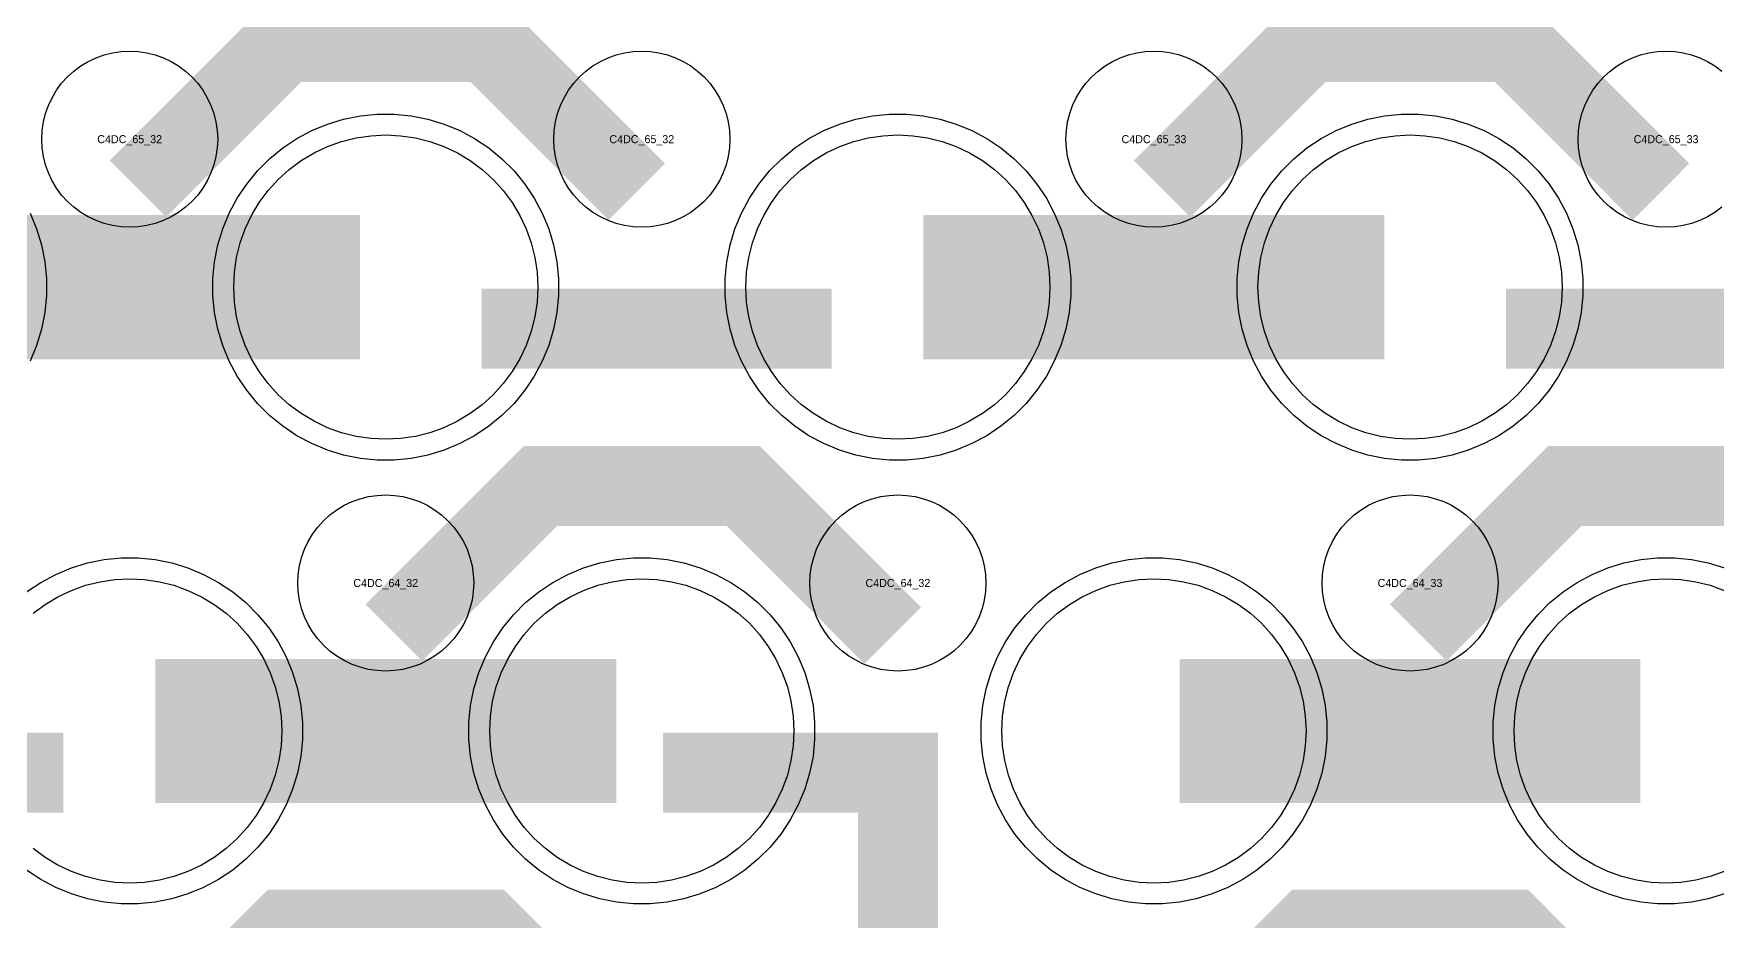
# Model space of a CAD drawing. Extents: x -11880 to 11880, y -14992 to 14992.
# Drawn here: x -1790 to -1264, y -6031 to -5754 of the extents above; entities that cross this region are included whole.
import ezdxf
from ezdxf.enums import TextEntityAlignment as Align

# ---------------------------------------------------------------- set-up
doc = ezdxf.new("R2010")
doc.units = 0
doc.header["$MEASUREMENT"] = 0
for name, color, linetype in [('GDS_775_DT_237', 138, 'CONTINUOUS'), ('RDL1_FS', 34, 'CONTINUOUS'), ('RDL_BS', 160, 'CONTINUOUS')]:
    doc.layers.add(name, color=color, linetype=linetype)

msp = doc.modelspace()

# ---------------------------------------------------------------- linework, layer by layer
at = {"layer": 'RDL1_FS'}
for points in [[(-1680, -5880.409), (-1684.657, -5880.18), (-1689.268, -5879.496), (-1693.791, -5878.364), (-1698.181, -5876.792), (-1702.395, -5874.8), (-1706.395, -5872.402), (-1710.14, -5869.624), (-1713.594, -5866.494), (-1716.724, -5863.04), (-1719.502, -5859.295), (-1721.9, -5855.295), (-1723.892, -5851.081), (-1725.464, -5846.691), (-1726.596, -5842.168), (-1727.28, -5837.557), (-1727.509, -5832.9), (-1727.28, -5828.243), (-1726.596, -5823.632), (-1725.464, -5819.109), (-1723.892, -5814.719), (-1721.9, -5810.505), (-1719.502, -5806.505), (-1716.724, -5802.76), (-1713.594, -5799.306), (-1710.14, -5796.176), (-1706.395, -5793.398), (-1702.395, -5791), (-1698.181, -5789.008), (-1693.791, -5787.436), (-1689.268, -5786.304), (-1684.657, -5785.62), (-1680, -5785.391), (-1675.343, -5785.62), (-1670.732, -5786.304), (-1666.209, -5787.436), (-1661.819, -5789.008), (-1657.605, -5791), (-1653.605, -5793.398), (-1649.86, -5796.176), (-1646.406, -5799.306), (-1643.276, -5802.76), (-1640.498, -5806.505), (-1638.1, -5810.505), (-1636.108, -5814.719), (-1634.536, -5819.109), (-1633.404, -5823.632), (-1632.72, -5828.243), (-1632.491, -5832.9), (-1632.72, -5837.557), (-1633.404, -5842.168), (-1634.536, -5846.691), (-1636.108, -5851.081), (-1638.1, -5855.295), (-1640.498, -5859.295), (-1643.276, -5863.04), (-1646.406, -5866.494), (-1649.86, -5869.624), (-1653.605, -5872.402), (-1657.605, -5874.8), (-1661.819, -5876.792), (-1666.209, -5878.364), (-1670.732, -5879.496), (-1675.343, -5880.18)], [(-1520, -5880.409), (-1524.657, -5880.18), (-1529.268, -5879.496), (-1533.791, -5878.364), (-1538.181, -5876.792), (-1542.395, -5874.8), (-1546.395, -5872.402), (-1550.14, -5869.624), (-1553.594, -5866.494), (-1556.724, -5863.04), (-1559.502, -5859.295), (-1561.9, -5855.295), (-1563.892, -5851.081), (-1565.464, -5846.691), (-1566.596, -5842.168), (-1567.28, -5837.557), (-1567.509, -5832.9), (-1567.28, -5828.243), (-1566.596, -5823.632), (-1565.464, -5819.109), (-1563.892, -5814.719), (-1561.9, -5810.505), (-1559.502, -5806.505), (-1556.724, -5802.76), (-1553.594, -5799.306), (-1550.14, -5796.176), (-1546.395, -5793.398), (-1542.395, -5791), (-1538.181, -5789.008), (-1533.791, -5787.436), (-1529.268, -5786.304), (-1524.657, -5785.62), (-1520, -5785.391), (-1515.343, -5785.62), (-1510.732, -5786.304), (-1506.209, -5787.436), (-1501.819, -5789.008), (-1497.605, -5791), (-1493.605, -5793.398), (-1489.86, -5796.176), (-1486.406, -5799.306), (-1483.276, -5802.76), (-1480.498, -5806.505), (-1478.1, -5810.505), (-1476.108, -5814.719), (-1474.536, -5819.109), (-1473.404, -5823.632), (-1472.72, -5828.243), (-1472.491, -5832.9), (-1472.72, -5837.557), (-1473.404, -5842.168), (-1474.536, -5846.691), (-1476.108, -5851.081), (-1478.1, -5855.295), (-1480.498, -5859.295), (-1483.276, -5863.04), (-1486.406, -5866.494), (-1489.86, -5869.624), (-1493.605, -5872.402), (-1497.605, -5874.8), (-1501.819, -5876.792), (-1506.209, -5878.364), (-1510.732, -5879.496), (-1515.343, -5880.18)], [(-1360, -5880.409), (-1364.657, -5880.18), (-1369.268, -5879.496), (-1373.791, -5878.364), (-1378.181, -5876.792), (-1382.395, -5874.8), (-1386.395, -5872.402), (-1390.14, -5869.624), (-1393.594, -5866.494), (-1396.724, -5863.04), (-1399.502, -5859.295), (-1401.9, -5855.295), (-1403.892, -5851.081), (-1405.464, -5846.691), (-1406.596, -5842.168), (-1407.28, -5837.557), (-1407.509, -5832.9), (-1407.28, -5828.243), (-1406.596, -5823.632), (-1405.464, -5819.109), (-1403.892, -5814.719), (-1401.9, -5810.505), (-1399.502, -5806.505), (-1396.724, -5802.76), (-1393.594, -5799.306), (-1390.14, -5796.176), (-1386.395, -5793.398), (-1382.395, -5791), (-1378.181, -5789.008), (-1373.791, -5787.436), (-1369.268, -5786.304), (-1364.657, -5785.62), (-1360, -5785.391), (-1355.343, -5785.62), (-1350.732, -5786.304), (-1346.209, -5787.436), (-1341.819, -5789.008), (-1337.605, -5791), (-1333.605, -5793.398), (-1329.86, -5796.176), (-1326.406, -5799.306), (-1323.276, -5802.76), (-1320.498, -5806.505), (-1318.1, -5810.505), (-1316.108, -5814.719), (-1314.536, -5819.109), (-1313.404, -5823.632), (-1312.72, -5828.243), (-1312.491, -5832.9), (-1312.72, -5837.557), (-1313.404, -5842.168), (-1314.536, -5846.691), (-1316.108, -5851.081), (-1318.1, -5855.295), (-1320.498, -5859.295), (-1323.276, -5863.04), (-1326.406, -5866.494), (-1329.86, -5869.624), (-1333.605, -5872.402), (-1337.605, -5874.8), (-1341.819, -5876.792), (-1346.209, -5878.364), (-1350.732, -5879.496), (-1355.343, -5880.18)], [(-1440, -6018.974), (-1444.657, -6018.745), (-1449.268, -6018.061), (-1453.791, -6016.929), (-1458.181, -6015.357), (-1462.395, -6013.365), (-1466.395, -6010.967), (-1470.14, -6008.189), (-1473.594, -6005.059), (-1476.724, -6001.605), (-1479.502, -5997.86), (-1481.9, -5993.86), (-1483.892, -5989.646), (-1485.464, -5985.256), (-1486.596, -5980.733), (-1487.28, -5976.122), (-1487.509, -5971.465), (-1487.28, -5966.808), (-1486.596, -5962.197), (-1485.464, -5957.674), (-1483.892, -5953.284), (-1481.9, -5949.07), (-1479.502, -5945.07), (-1476.724, -5941.325), (-1473.594, -5937.871), (-1470.14, -5934.741), (-1466.395, -5931.963), (-1462.395, -5929.565), (-1458.181, -5927.573), (-1453.791, -5926.001), (-1449.268, -5924.869), (-1444.657, -5924.185), (-1440, -5923.956), (-1435.343, -5924.185), (-1430.732, -5924.869), (-1426.209, -5926.001), (-1421.819, -5927.573), (-1417.605, -5929.565), (-1413.605, -5931.963), (-1409.86, -5934.741), (-1406.406, -5937.871), (-1403.276, -5941.325), (-1400.498, -5945.07), (-1398.1, -5949.07), (-1396.108, -5953.284), (-1394.536, -5957.674), (-1393.404, -5962.197), (-1392.72, -5966.808), (-1392.491, -5971.465), (-1392.72, -5976.122), (-1393.404, -5980.733), (-1394.536, -5985.256), (-1396.108, -5989.646), (-1398.1, -5993.86), (-1400.498, -5997.86), (-1403.276, -6001.605), (-1406.406, -6005.059), (-1409.86, -6008.189), (-1413.605, -6010.967), (-1417.605, -6013.365), (-1421.819, -6015.357), (-1426.209, -6016.929), (-1430.732, -6018.061), (-1435.343, -6018.745)]]:
    msp.add_lwpolyline(points, close=True, dxfattribs=at)
for points in [[(-1831.998, -5832.9, 45, 45, 0), (-1759.998, -5832.9, 45, 45, 0)], [(-1759.998, -5832.9, 45, 45, 0), (-1687.998, -5832.9, 45, 45, 0)], [(-1511.998, -5832.9, 45, 45, 0), (-1439.998, -5832.9, 45, 45, 0)], [(-1439.998, -5832.9, 45, 45, 0), (-1367.998, -5832.9, 45, 45, 0)], [(-1431.998, -5971.465, 45, 45, 0), (-1359.998, -5971.465, 45, 45, 0)], [(-1359.998, -5971.465, 45, 45, 0), (-1287.998, -5971.465, 45, 45, 0)]]:
    msp.add_lwpolyline(points, format="xyseb", dxfattribs=at)
at = {"layer": 'RDL1_FS', "color": 240, "true_color": 0xed1f24}
msp.add_lwpolyline([(-1790.14, -5934.741), (-1786.395, -5931.963), (-1782.395, -5929.565), (-1778.181, -5927.573), (-1773.791, -5926.001), (-1769.268, -5924.869), (-1764.657, -5924.185), (-1760, -5923.956), (-1755.343, -5924.185), (-1750.732, -5924.869), (-1746.209, -5926.001), (-1741.819, -5927.573), (-1737.605, -5929.565), (-1733.605, -5931.963), (-1729.86, -5934.741), (-1726.406, -5937.871), (-1723.276, -5941.325), (-1720.498, -5945.07), (-1718.1, -5949.07), (-1716.108, -5953.284), (-1714.536, -5957.674), (-1713.404, -5962.197), (-1712.72, -5966.808), (-1712.491, -5971.465), (-1712.72, -5976.122), (-1713.404, -5980.733), (-1714.536, -5985.256), (-1716.108, -5989.646), (-1718.1, -5993.86), (-1720.498, -5997.86), (-1723.276, -6001.605), (-1726.406, -6005.059), (-1729.86, -6008.189), (-1733.605, -6010.967), (-1737.605, -6013.365), (-1741.819, -6015.357), (-1746.209, -6016.929), (-1750.732, -6018.061), (-1755.343, -6018.745), (-1760, -6018.974), (-1764.657, -6018.745), (-1769.268, -6018.061), (-1773.791, -6016.929), (-1778.181, -6015.357), (-1782.395, -6013.365), (-1786.395, -6010.967), (-1790.14, -6008.189)], dxfattribs=at)
msp.add_lwpolyline([(-1600, -6018.974), (-1604.657, -6018.745), (-1609.268, -6018.061), (-1613.791, -6016.929), (-1618.181, -6015.357), (-1622.395, -6013.365), (-1626.395, -6010.967), (-1630.14, -6008.189), (-1633.594, -6005.059), (-1636.724, -6001.605), (-1639.502, -5997.86), (-1641.9, -5993.86), (-1643.892, -5989.646), (-1645.464, -5985.256), (-1646.596, -5980.733), (-1647.28, -5976.122), (-1647.509, -5971.465), (-1647.28, -5966.808), (-1646.596, -5962.197), (-1645.464, -5957.674), (-1643.892, -5953.284), (-1641.9, -5949.07), (-1639.502, -5945.07), (-1636.724, -5941.325), (-1633.594, -5937.871), (-1630.14, -5934.741), (-1626.395, -5931.963), (-1622.395, -5929.565), (-1618.181, -5927.573), (-1613.791, -5926.001), (-1609.268, -5924.869), (-1604.657, -5924.185), (-1600, -5923.956), (-1595.343, -5924.185), (-1590.732, -5924.869), (-1586.209, -5926.001), (-1581.819, -5927.573), (-1577.605, -5929.565), (-1573.605, -5931.963), (-1569.86, -5934.741), (-1566.406, -5937.871), (-1563.276, -5941.325), (-1560.498, -5945.07), (-1558.1, -5949.07), (-1556.108, -5953.284), (-1554.536, -5957.674), (-1553.404, -5962.197), (-1552.72, -5966.808), (-1552.491, -5971.465), (-1552.72, -5976.122), (-1553.404, -5980.733), (-1554.536, -5985.256), (-1556.108, -5989.646), (-1558.1, -5993.86), (-1560.498, -5997.86), (-1563.276, -6001.605), (-1566.406, -6005.059), (-1569.86, -6008.189), (-1573.605, -6010.967), (-1577.605, -6013.365), (-1581.819, -6015.357), (-1586.209, -6016.929), (-1590.732, -6018.061), (-1595.343, -6018.745)], close=True, dxfattribs=at)
at = {"layer": 'RDL1_FS'}
msp.add_lwpolyline([(-1261.819, -6015.357), (-1266.209, -6016.929), (-1270.732, -6018.061), (-1275.343, -6018.745), (-1280, -6018.974), (-1284.657, -6018.745), (-1289.268, -6018.061), (-1293.791, -6016.929), (-1298.181, -6015.357), (-1302.395, -6013.365), (-1306.395, -6010.967), (-1310.14, -6008.189), (-1313.594, -6005.059), (-1316.724, -6001.605), (-1319.502, -5997.86), (-1321.9, -5993.86), (-1323.892, -5989.646), (-1325.464, -5985.256), (-1326.596, -5980.733), (-1327.28, -5976.122), (-1327.509, -5971.465), (-1327.28, -5966.808), (-1326.596, -5962.197), (-1325.464, -5957.674), (-1323.892, -5953.284), (-1321.9, -5949.07), (-1319.502, -5945.07), (-1316.724, -5941.325), (-1313.594, -5937.871), (-1310.14, -5934.741), (-1306.395, -5931.963), (-1302.395, -5929.565), (-1298.181, -5927.573), (-1293.791, -5926.001), (-1289.268, -5924.869), (-1284.657, -5924.185), (-1280, -5923.956), (-1275.343, -5924.185), (-1270.732, -5924.869), (-1266.209, -5926.001), (-1261.819, -5927.573)], dxfattribs=at)
at = {"layer": 'RDL1_FS', "color": 240, "true_color": 0xed1f24}
for points in [[(-1751.998, -5971.465, 45, 45, 0), (-1679.998, -5971.465, 45, 45, 0)], [(-1679.998, -5971.465, 45, 45, 0), (-1607.998, -5971.465, 45, 45, 0)]]:
    msp.add_lwpolyline(points, format="xyseb", dxfattribs=at)
at = {"layer": 'RDL_BS'}
for points in [[(-1757.438, -5802.214, 25, 25, 0), (-1711.623, -5756.399, 25, 25, 0), (-1678.07, -5756.399, 25, 25, 0)], [(-1601.599, -5803.113, 25, 25, 0), (-1648.313, -5756.399, 25, 25, 0), (-1678.071, -5756.399, 25, 25, 0)], [(-1437.438, -5802.214, 25, 25, 0), (-1391.623, -5756.399, 25, 25, 0), (-1358.07, -5756.399, 25, 25, 0)], [(-1281.599, -5803.113, 25, 25, 0), (-1328.313, -5756.399, 25, 25, 0), (-1358.071, -5756.399, 25, 25, 0)], [(-1649.984, -5845.913, 25, 25, 0), (-1540.719, -5845.913, 25, 25, 0)], [(-1329.984, -5845.913, 25, 25, 0), (-1220.719, -5845.913, 25, 25, 0)], [(-1677.438, -5940.779, 25, 25, 0), (-1631.623, -5894.964, 25, 25, 0), (-1598.07, -5894.964, 25, 25, 0)], [(-1521.599, -5941.678, 25, 25, 0), (-1568.313, -5894.964, 25, 25, 0), (-1598.071, -5894.964, 25, 25, 0)], [(-1357.438, -5940.779, 25, 25, 0), (-1311.623, -5894.964, 25, 25, 0), (-1278.07, -5894.964, 25, 25, 0)], [(-1201.599, -5941.678, 25, 25, 0), (-1248.313, -5894.964, 25, 25, 0), (-1278.071, -5894.964, 25, 25, 0)], [(-1520, -6002.442, 25, 25, 0), (-1520, -6048.062, 25, 25, 0)], [(-1757.438, -6079.344, 25, 25, 0), (-1711.623, -6033.529, 25, 25, 0), (-1678.07, -6033.529, 25, 25, 0)], [(-1601.599, -6080.243, 25, 25, 0), (-1648.313, -6033.529, 25, 25, 0), (-1678.071, -6033.529, 25, 25, 0)], [(-1437.438, -6079.344, 25, 25, 0), (-1391.623, -6033.529, 25, 25, 0), (-1358.07, -6033.529, 25, 25, 0)], [(-1281.599, -6080.243, 25, 25, 0), (-1328.313, -6033.529, 25, 25, 0), (-1358.071, -6033.529, 25, 25, 0)]]:
    msp.add_lwpolyline(points, format="xyseb", dxfattribs=at)
for points in [[(-1760, -5814.206), (-1762.693, -5814.074), (-1765.365, -5813.678), (-1767.984, -5813.021), (-1770.519, -5812.114), (-1772.956, -5810.962), (-1775.28, -5809.569), (-1777.443, -5807.966), (-1779.442, -5806.154), (-1781.254, -5804.155), (-1782.857, -5801.992), (-1784.25, -5799.668), (-1785.402, -5797.231), (-1786.309, -5794.696), (-1786.966, -5792.077), (-1787.362, -5789.405), (-1787.494, -5786.712), (-1787.362, -5784.019), (-1786.966, -5781.347), (-1786.309, -5778.728), (-1785.402, -5776.193), (-1784.25, -5773.756), (-1782.857, -5771.432), (-1781.254, -5769.269), (-1779.442, -5767.27), (-1777.443, -5765.458), (-1775.28, -5763.855), (-1772.956, -5762.462), (-1770.519, -5761.31), (-1767.984, -5760.403), (-1765.365, -5759.746), (-1762.693, -5759.35), (-1760, -5759.218), (-1757.307, -5759.35), (-1754.635, -5759.746), (-1752.016, -5760.403), (-1749.481, -5761.31), (-1747.044, -5762.462), (-1744.72, -5763.855), (-1742.557, -5765.458), (-1740.558, -5767.27), (-1738.746, -5769.269), (-1737.143, -5771.432), (-1735.75, -5773.756), (-1734.598, -5776.193), (-1733.691, -5778.728), (-1733.034, -5781.347), (-1732.638, -5784.019), (-1732.506, -5786.712), (-1732.638, -5789.405), (-1733.034, -5792.077), (-1733.691, -5794.696), (-1734.598, -5797.231), (-1735.75, -5799.668), (-1737.143, -5801.992), (-1738.746, -5804.155), (-1740.558, -5806.154), (-1742.557, -5807.966), (-1744.72, -5809.569), (-1747.044, -5810.962), (-1749.481, -5812.114), (-1752.016, -5813.021), (-1754.635, -5813.678), (-1757.307, -5814.074)], [(-1600, -5814.206), (-1602.693, -5814.074), (-1605.365, -5813.678), (-1607.984, -5813.021), (-1610.519, -5812.114), (-1612.956, -5810.962), (-1615.28, -5809.569), (-1617.443, -5807.966), (-1619.442, -5806.154), (-1621.254, -5804.155), (-1622.857, -5801.992), (-1624.25, -5799.668), (-1625.402, -5797.231), (-1626.309, -5794.696), (-1626.966, -5792.077), (-1627.362, -5789.405), (-1627.494, -5786.712), (-1627.362, -5784.019), (-1626.966, -5781.347), (-1626.309, -5778.728), (-1625.402, -5776.193), (-1624.25, -5773.756), (-1622.857, -5771.432), (-1621.254, -5769.269), (-1619.442, -5767.27), (-1617.443, -5765.458), (-1615.28, -5763.855), (-1612.956, -5762.462), (-1610.519, -5761.31), (-1607.984, -5760.403), (-1605.365, -5759.746), (-1602.693, -5759.35), (-1600, -5759.218), (-1597.307, -5759.35), (-1594.635, -5759.746), (-1592.016, -5760.403), (-1589.481, -5761.31), (-1587.044, -5762.462), (-1584.72, -5763.855), (-1582.557, -5765.458), (-1580.558, -5767.27), (-1578.746, -5769.269), (-1577.143, -5771.432), (-1575.75, -5773.756), (-1574.598, -5776.193), (-1573.691, -5778.728), (-1573.034, -5781.347), (-1572.638, -5784.019), (-1572.506, -5786.712), (-1572.638, -5789.405), (-1573.034, -5792.077), (-1573.691, -5794.696), (-1574.598, -5797.231), (-1575.75, -5799.668), (-1577.143, -5801.992), (-1578.746, -5804.155), (-1580.558, -5806.154), (-1582.557, -5807.966), (-1584.72, -5809.569), (-1587.044, -5810.962), (-1589.481, -5812.114), (-1592.016, -5813.021), (-1594.635, -5813.678), (-1597.307, -5814.074)], [(-1440, -5814.206), (-1442.693, -5814.074), (-1445.365, -5813.678), (-1447.984, -5813.021), (-1450.519, -5812.114), (-1452.956, -5810.962), (-1455.28, -5809.569), (-1457.443, -5807.966), (-1459.442, -5806.154), (-1461.254, -5804.155), (-1462.857, -5801.992), (-1464.25, -5799.668), (-1465.402, -5797.231), (-1466.309, -5794.696), (-1466.966, -5792.077), (-1467.362, -5789.405), (-1467.494, -5786.712), (-1467.362, -5784.019), (-1466.966, -5781.347), (-1466.309, -5778.728), (-1465.402, -5776.193), (-1464.25, -5773.756), (-1462.857, -5771.432), (-1461.254, -5769.269), (-1459.442, -5767.27), (-1457.443, -5765.458), (-1455.28, -5763.855), (-1452.956, -5762.462), (-1450.519, -5761.31), (-1447.984, -5760.403), (-1445.365, -5759.746), (-1442.693, -5759.35), (-1440, -5759.218), (-1437.307, -5759.35), (-1434.635, -5759.746), (-1432.016, -5760.403), (-1429.481, -5761.31), (-1427.044, -5762.462), (-1424.72, -5763.855), (-1422.557, -5765.458), (-1420.558, -5767.27), (-1418.746, -5769.269), (-1417.143, -5771.432), (-1415.75, -5773.756), (-1414.598, -5776.193), (-1413.691, -5778.728), (-1413.034, -5781.347), (-1412.638, -5784.019), (-1412.506, -5786.712), (-1412.638, -5789.405), (-1413.034, -5792.077), (-1413.691, -5794.696), (-1414.598, -5797.231), (-1415.75, -5799.668), (-1417.143, -5801.992), (-1418.746, -5804.155), (-1420.558, -5806.154), (-1422.557, -5807.966), (-1424.72, -5809.569), (-1427.044, -5810.962), (-1429.481, -5812.114), (-1432.016, -5813.021), (-1434.635, -5813.678), (-1437.307, -5814.074)], [(-1682.644, -5886.9), (-1687.938, -5886.383), (-1693.165, -5885.337), (-1698.205, -5883.806), (-1703.115, -5881.775), (-1707.777, -5879.283), (-1712.191, -5876.336), (-1716.292, -5872.974), (-1720.074, -5869.192), (-1723.436, -5865.091), (-1726.383, -5860.677), (-1728.875, -5856.015), (-1730.906, -5851.105), (-1732.437, -5846.065), (-1733.483, -5840.838), (-1734, -5835.544), (-1734, -5830.256), (-1733.483, -5824.962), (-1732.437, -5819.735), (-1730.906, -5814.695), (-1728.875, -5809.785), (-1726.383, -5805.123), (-1723.436, -5800.709), (-1720.074, -5796.608), (-1716.292, -5792.826), (-1712.191, -5789.464), (-1707.777, -5786.517), (-1703.115, -5784.025), (-1698.205, -5781.994), (-1693.165, -5780.463), (-1687.938, -5779.417), (-1682.644, -5778.9), (-1677.356, -5778.9), (-1672.062, -5779.417), (-1666.835, -5780.463), (-1661.795, -5781.994), (-1656.885, -5784.025), (-1652.223, -5786.517), (-1647.809, -5789.464), (-1643.708, -5792.826), (-1639.926, -5796.608), (-1636.564, -5800.709), (-1633.617, -5805.123), (-1631.125, -5809.785), (-1629.094, -5814.695), (-1627.563, -5819.735), (-1626.517, -5824.962), (-1626, -5830.256), (-1626, -5835.544), (-1626.517, -5840.838), (-1627.563, -5846.065), (-1629.094, -5851.105), (-1631.125, -5856.015), (-1633.617, -5860.677), (-1636.564, -5865.091), (-1639.926, -5869.192), (-1643.708, -5872.974), (-1647.809, -5876.336), (-1652.223, -5879.283), (-1656.885, -5881.775), (-1661.795, -5883.806), (-1666.835, -5885.337), (-1672.062, -5886.383), (-1677.356, -5886.9)], [(-1522.644, -5886.9), (-1527.938, -5886.383), (-1533.165, -5885.337), (-1538.205, -5883.806), (-1543.115, -5881.775), (-1547.777, -5879.283), (-1552.191, -5876.336), (-1556.292, -5872.974), (-1560.074, -5869.192), (-1563.436, -5865.091), (-1566.383, -5860.677), (-1568.875, -5856.015), (-1570.906, -5851.105), (-1572.437, -5846.065), (-1573.483, -5840.838), (-1574, -5835.544), (-1574, -5830.256), (-1573.483, -5824.962), (-1572.437, -5819.735), (-1570.906, -5814.695), (-1568.875, -5809.785), (-1566.383, -5805.123), (-1563.436, -5800.709), (-1560.074, -5796.608), (-1556.292, -5792.826), (-1552.191, -5789.464), (-1547.777, -5786.517), (-1543.115, -5784.025), (-1538.205, -5781.994), (-1533.165, -5780.463), (-1527.938, -5779.417), (-1522.644, -5778.9), (-1517.356, -5778.9), (-1512.062, -5779.417), (-1506.835, -5780.463), (-1501.795, -5781.994), (-1496.885, -5784.025), (-1492.223, -5786.517), (-1487.809, -5789.464), (-1483.708, -5792.826), (-1479.926, -5796.608), (-1476.564, -5800.709), (-1473.617, -5805.123), (-1471.125, -5809.785), (-1469.094, -5814.695), (-1467.563, -5819.735), (-1466.517, -5824.962), (-1466, -5830.256), (-1466, -5835.544), (-1466.517, -5840.838), (-1467.563, -5846.065), (-1469.094, -5851.105), (-1471.125, -5856.015), (-1473.617, -5860.677), (-1476.564, -5865.091), (-1479.926, -5869.192), (-1483.708, -5872.974), (-1487.809, -5876.336), (-1492.223, -5879.283), (-1496.885, -5881.775), (-1501.795, -5883.806), (-1506.835, -5885.337), (-1512.062, -5886.383), (-1517.356, -5886.9)], [(-1362.644, -5886.9), (-1367.938, -5886.383), (-1373.165, -5885.337), (-1378.205, -5883.806), (-1383.115, -5881.775), (-1387.777, -5879.283), (-1392.191, -5876.336), (-1396.292, -5872.974), (-1400.074, -5869.192), (-1403.436, -5865.091), (-1406.383, -5860.677), (-1408.875, -5856.015), (-1410.906, -5851.105), (-1412.437, -5846.065), (-1413.483, -5840.838), (-1414, -5835.544), (-1414, -5830.256), (-1413.483, -5824.962), (-1412.437, -5819.735), (-1410.906, -5814.695), (-1408.875, -5809.785), (-1406.383, -5805.123), (-1403.436, -5800.709), (-1400.074, -5796.608), (-1396.292, -5792.826), (-1392.191, -5789.464), (-1387.777, -5786.517), (-1383.115, -5784.025), (-1378.205, -5781.994), (-1373.165, -5780.463), (-1367.938, -5779.417), (-1362.644, -5778.9), (-1357.356, -5778.9), (-1352.062, -5779.417), (-1346.835, -5780.463), (-1341.795, -5781.994), (-1336.885, -5784.025), (-1332.223, -5786.517), (-1327.809, -5789.464), (-1323.708, -5792.826), (-1319.926, -5796.608), (-1316.564, -5800.709), (-1313.617, -5805.123), (-1311.125, -5809.785), (-1309.094, -5814.695), (-1307.563, -5819.735), (-1306.517, -5824.962), (-1306, -5830.256), (-1306, -5835.544), (-1306.517, -5840.838), (-1307.563, -5846.065), (-1309.094, -5851.105), (-1311.125, -5856.015), (-1313.617, -5860.677), (-1316.564, -5865.091), (-1319.926, -5869.192), (-1323.708, -5872.974), (-1327.809, -5876.336), (-1332.223, -5879.283), (-1336.885, -5881.775), (-1341.795, -5883.806), (-1346.835, -5885.337), (-1352.062, -5886.383), (-1357.356, -5886.9)], [(-1680, -5952.771), (-1682.693, -5952.639), (-1685.365, -5952.243), (-1687.984, -5951.586), (-1690.519, -5950.679), (-1692.956, -5949.527), (-1695.28, -5948.134), (-1697.443, -5946.531), (-1699.442, -5944.719), (-1701.254, -5942.72), (-1702.857, -5940.557), (-1704.25, -5938.233), (-1705.402, -5935.796), (-1706.309, -5933.261), (-1706.966, -5930.642), (-1707.362, -5927.97), (-1707.494, -5925.277), (-1707.362, -5922.584), (-1706.966, -5919.912), (-1706.309, -5917.293), (-1705.402, -5914.758), (-1704.25, -5912.321), (-1702.857, -5909.997), (-1701.254, -5907.834), (-1699.442, -5905.835), (-1697.443, -5904.023), (-1695.28, -5902.42), (-1692.956, -5901.027), (-1690.519, -5899.875), (-1687.984, -5898.968), (-1685.365, -5898.311), (-1682.693, -5897.915), (-1680, -5897.783), (-1677.307, -5897.915), (-1674.635, -5898.311), (-1672.016, -5898.968), (-1669.481, -5899.875), (-1667.044, -5901.027), (-1664.72, -5902.42), (-1662.557, -5904.023), (-1660.558, -5905.835), (-1658.746, -5907.834), (-1657.143, -5909.997), (-1655.75, -5912.321), (-1654.598, -5914.758), (-1653.691, -5917.293), (-1653.034, -5919.912), (-1652.638, -5922.584), (-1652.506, -5925.277), (-1652.638, -5927.97), (-1653.034, -5930.642), (-1653.691, -5933.261), (-1654.598, -5935.796), (-1655.75, -5938.233), (-1657.143, -5940.557), (-1658.746, -5942.72), (-1660.558, -5944.719), (-1662.557, -5946.531), (-1664.72, -5948.134), (-1667.044, -5949.527), (-1669.481, -5950.679), (-1672.016, -5951.586), (-1674.635, -5952.243), (-1677.307, -5952.639)], [(-1520, -5952.771), (-1522.693, -5952.639), (-1525.365, -5952.243), (-1527.984, -5951.586), (-1530.519, -5950.679), (-1532.956, -5949.527), (-1535.28, -5948.134), (-1537.443, -5946.531), (-1539.442, -5944.719), (-1541.254, -5942.72), (-1542.857, -5940.557), (-1544.25, -5938.233), (-1545.402, -5935.796), (-1546.309, -5933.261), (-1546.966, -5930.642), (-1547.362, -5927.97), (-1547.494, -5925.277), (-1547.362, -5922.584), (-1546.966, -5919.912), (-1546.309, -5917.293), (-1545.402, -5914.758), (-1544.25, -5912.321), (-1542.857, -5909.997), (-1541.254, -5907.834), (-1539.442, -5905.835), (-1537.443, -5904.023), (-1535.28, -5902.42), (-1532.956, -5901.027), (-1530.519, -5899.875), (-1527.984, -5898.968), (-1525.365, -5898.311), (-1522.693, -5897.915), (-1520, -5897.783), (-1517.307, -5897.915), (-1514.635, -5898.311), (-1512.016, -5898.968), (-1509.481, -5899.875), (-1507.044, -5901.027), (-1504.72, -5902.42), (-1502.557, -5904.023), (-1500.558, -5905.835), (-1498.746, -5907.834), (-1497.143, -5909.997), (-1495.75, -5912.321), (-1494.598, -5914.758), (-1493.691, -5917.293), (-1493.034, -5919.912), (-1492.638, -5922.584), (-1492.506, -5925.277), (-1492.638, -5927.97), (-1493.034, -5930.642), (-1493.691, -5933.261), (-1494.598, -5935.796), (-1495.75, -5938.233), (-1497.143, -5940.557), (-1498.746, -5942.72), (-1500.558, -5944.719), (-1502.557, -5946.531), (-1504.72, -5948.134), (-1507.044, -5949.527), (-1509.481, -5950.679), (-1512.016, -5951.586), (-1514.635, -5952.243), (-1517.307, -5952.639)], [(-1360, -5952.771), (-1362.693, -5952.639), (-1365.365, -5952.243), (-1367.984, -5951.586), (-1370.519, -5950.679), (-1372.956, -5949.527), (-1375.28, -5948.134), (-1377.443, -5946.531), (-1379.442, -5944.719), (-1381.254, -5942.72), (-1382.857, -5940.557), (-1384.25, -5938.233), (-1385.402, -5935.796), (-1386.309, -5933.261), (-1386.966, -5930.642), (-1387.362, -5927.97), (-1387.494, -5925.277), (-1387.362, -5922.584), (-1386.966, -5919.912), (-1386.309, -5917.293), (-1385.402, -5914.758), (-1384.25, -5912.321), (-1382.857, -5909.997), (-1381.254, -5907.834), (-1379.442, -5905.835), (-1377.443, -5904.023), (-1375.28, -5902.42), (-1372.956, -5901.027), (-1370.519, -5899.875), (-1367.984, -5898.968), (-1365.365, -5898.311), (-1362.693, -5897.915), (-1360, -5897.783), (-1357.307, -5897.915), (-1354.635, -5898.311), (-1352.016, -5898.968), (-1349.481, -5899.875), (-1347.044, -5901.027), (-1344.72, -5902.42), (-1342.557, -5904.023), (-1340.558, -5905.835), (-1338.746, -5907.834), (-1337.143, -5909.997), (-1335.75, -5912.321), (-1334.598, -5914.758), (-1333.691, -5917.293), (-1333.034, -5919.912), (-1332.638, -5922.584), (-1332.506, -5925.277), (-1332.638, -5927.97), (-1333.034, -5930.642), (-1333.691, -5933.261), (-1334.598, -5935.796), (-1335.75, -5938.233), (-1337.143, -5940.557), (-1338.746, -5942.72), (-1340.558, -5944.719), (-1342.557, -5946.531), (-1344.72, -5948.134), (-1347.044, -5949.527), (-1349.481, -5950.679), (-1352.016, -5951.586), (-1354.635, -5952.243), (-1357.307, -5952.639)], [(-1442.644, -6025.465), (-1447.938, -6024.948), (-1453.165, -6023.902), (-1458.205, -6022.371), (-1463.115, -6020.34), (-1467.777, -6017.848), (-1472.191, -6014.901), (-1476.292, -6011.539), (-1480.074, -6007.757), (-1483.436, -6003.656), (-1486.383, -5999.242), (-1488.875, -5994.58), (-1490.906, -5989.67), (-1492.437, -5984.63), (-1493.483, -5979.403), (-1494, -5974.109), (-1494, -5968.821), (-1493.483, -5963.527), (-1492.437, -5958.3), (-1490.906, -5953.26), (-1488.875, -5948.35), (-1486.383, -5943.688), (-1483.436, -5939.274), (-1480.074, -5935.173), (-1476.292, -5931.391), (-1472.191, -5928.029), (-1467.777, -5925.082), (-1463.115, -5922.59), (-1458.205, -5920.559), (-1453.165, -5919.028), (-1447.938, -5917.982), (-1442.644, -5917.465), (-1437.356, -5917.465), (-1432.062, -5917.982), (-1426.835, -5919.028), (-1421.795, -5920.559), (-1416.885, -5922.59), (-1412.223, -5925.082), (-1407.809, -5928.029), (-1403.708, -5931.391), (-1399.926, -5935.173), (-1396.564, -5939.274), (-1393.617, -5943.688), (-1391.125, -5948.35), (-1389.094, -5953.26), (-1387.563, -5958.3), (-1386.517, -5963.527), (-1386, -5968.821), (-1386, -5974.109), (-1386.517, -5979.403), (-1387.563, -5984.63), (-1389.094, -5989.67), (-1391.125, -5994.58), (-1393.617, -5999.242), (-1396.564, -6003.656), (-1399.926, -6007.757), (-1403.708, -6011.539), (-1407.809, -6014.901), (-1412.223, -6017.848), (-1416.885, -6020.34), (-1421.795, -6022.371), (-1426.835, -6023.902), (-1432.062, -6024.948), (-1437.356, -6025.465)]]:
    msp.add_lwpolyline(points, close=True, dxfattribs=at)
for points in [[(-1262.557, -5807.966), (-1264.72, -5809.569), (-1267.044, -5810.962), (-1269.481, -5812.114), (-1272.016, -5813.021), (-1274.635, -5813.678), (-1277.307, -5814.074), (-1280, -5814.206), (-1282.693, -5814.074), (-1285.365, -5813.678), (-1287.984, -5813.021), (-1290.519, -5812.114), (-1292.956, -5810.962), (-1295.28, -5809.569), (-1297.443, -5807.966), (-1299.442, -5806.154), (-1301.254, -5804.155), (-1302.857, -5801.992), (-1304.25, -5799.668), (-1305.402, -5797.231), (-1306.309, -5794.696), (-1306.966, -5792.077), (-1307.362, -5789.405), (-1307.494, -5786.712), (-1307.362, -5784.019), (-1306.966, -5781.347), (-1306.309, -5778.728), (-1305.402, -5776.193), (-1304.25, -5773.756), (-1302.857, -5771.432), (-1301.254, -5769.269), (-1299.442, -5767.27), (-1297.443, -5765.458), (-1295.28, -5763.855), (-1292.956, -5762.462), (-1290.519, -5761.31), (-1287.984, -5760.403), (-1285.365, -5759.746), (-1282.693, -5759.35), (-1280, -5759.218), (-1277.307, -5759.35), (-1274.635, -5759.746), (-1272.016, -5760.403), (-1269.481, -5761.31), (-1267.044, -5762.462), (-1264.72, -5763.855), (-1262.557, -5765.458)], [(-1791.125, -5809.785), (-1789.094, -5814.695), (-1787.563, -5819.735), (-1786.517, -5824.962), (-1786, -5830.256), (-1786, -5835.544), (-1786.517, -5840.838), (-1787.563, -5846.065), (-1789.094, -5851.105), (-1791.125, -5856.015)], [(-1261.795, -6022.371), (-1266.835, -6023.902), (-1272.062, -6024.948), (-1277.356, -6025.465), (-1282.644, -6025.465), (-1287.938, -6024.948), (-1293.165, -6023.902), (-1298.205, -6022.371), (-1303.115, -6020.34), (-1307.777, -6017.848), (-1312.191, -6014.901), (-1316.292, -6011.539), (-1320.074, -6007.757), (-1323.436, -6003.656), (-1326.383, -5999.242), (-1328.875, -5994.58), (-1330.906, -5989.67), (-1332.437, -5984.63), (-1333.483, -5979.403), (-1334, -5974.109), (-1334, -5968.821), (-1333.483, -5963.527), (-1332.437, -5958.3), (-1330.906, -5953.26), (-1328.875, -5948.35), (-1326.383, -5943.688), (-1323.436, -5939.274), (-1320.074, -5935.173), (-1316.292, -5931.391), (-1312.191, -5928.029), (-1307.777, -5925.082), (-1303.115, -5922.59), (-1298.205, -5920.559), (-1293.165, -5919.028), (-1287.938, -5917.982), (-1282.644, -5917.465), (-1277.356, -5917.465), (-1272.062, -5917.982), (-1266.835, -5919.028), (-1261.795, -5920.559)]]:
    msp.add_lwpolyline(points, dxfattribs=at)
at = {"layer": 'RDL_BS', "color": 240, "true_color": 0xed1f24}
msp.add_lwpolyline([(-1792.191, -5928.029), (-1787.777, -5925.082), (-1783.115, -5922.59), (-1778.205, -5920.559), (-1773.165, -5919.028), (-1767.938, -5917.982), (-1762.644, -5917.465), (-1757.356, -5917.465), (-1752.062, -5917.982), (-1746.835, -5919.028), (-1741.795, -5920.559), (-1736.885, -5922.59), (-1732.223, -5925.082), (-1727.809, -5928.029), (-1723.708, -5931.391), (-1719.926, -5935.173), (-1716.564, -5939.274), (-1713.617, -5943.688), (-1711.125, -5948.35), (-1709.094, -5953.26), (-1707.563, -5958.3), (-1706.517, -5963.527), (-1706, -5968.821), (-1706, -5974.109), (-1706.517, -5979.403), (-1707.563, -5984.63), (-1709.094, -5989.67), (-1711.125, -5994.58), (-1713.617, -5999.242), (-1716.564, -6003.656), (-1719.926, -6007.757), (-1723.708, -6011.539), (-1727.809, -6014.901), (-1732.223, -6017.848), (-1736.885, -6020.34), (-1741.795, -6022.371), (-1746.835, -6023.902), (-1752.062, -6024.948), (-1757.356, -6025.465), (-1762.644, -6025.465), (-1767.938, -6024.948), (-1773.165, -6023.902), (-1778.205, -6022.371), (-1783.115, -6020.34), (-1787.777, -6017.848), (-1792.191, -6014.901)], dxfattribs=at)
msp.add_lwpolyline([(-1602.644, -6025.465), (-1607.938, -6024.948), (-1613.165, -6023.902), (-1618.205, -6022.371), (-1623.115, -6020.34), (-1627.777, -6017.848), (-1632.191, -6014.901), (-1636.292, -6011.539), (-1640.074, -6007.757), (-1643.436, -6003.656), (-1646.383, -5999.242), (-1648.875, -5994.58), (-1650.906, -5989.67), (-1652.437, -5984.63), (-1653.483, -5979.403), (-1654, -5974.109), (-1654, -5968.821), (-1653.483, -5963.527), (-1652.437, -5958.3), (-1650.906, -5953.26), (-1648.875, -5948.35), (-1646.383, -5943.688), (-1643.436, -5939.274), (-1640.074, -5935.173), (-1636.292, -5931.391), (-1632.191, -5928.029), (-1627.777, -5925.082), (-1623.115, -5922.59), (-1618.205, -5920.559), (-1613.165, -5919.028), (-1607.938, -5917.982), (-1602.644, -5917.465), (-1597.356, -5917.465), (-1592.062, -5917.982), (-1586.835, -5919.028), (-1581.795, -5920.559), (-1576.885, -5922.59), (-1572.223, -5925.082), (-1567.809, -5928.029), (-1563.708, -5931.391), (-1559.926, -5935.173), (-1556.564, -5939.274), (-1553.617, -5943.688), (-1551.125, -5948.35), (-1549.094, -5953.26), (-1547.563, -5958.3), (-1546.517, -5963.527), (-1546, -5968.821), (-1546, -5974.109), (-1546.517, -5979.403), (-1547.563, -5984.63), (-1549.094, -5989.67), (-1551.125, -5994.58), (-1553.617, -5999.242), (-1556.564, -6003.656), (-1559.926, -6007.757), (-1563.708, -6011.539), (-1567.809, -6014.901), (-1572.223, -6017.848), (-1576.885, -6020.34), (-1581.795, -6022.371), (-1586.835, -6023.902), (-1592.062, -6024.948), (-1597.356, -6025.465)], close=True, dxfattribs=at)
for points in [[(-1520, -6078.75, 25, 25, 0), (-1520, -5971.973, 25, 25, 0)], [(-1889.984, -5984.478, 25, 25, 0), (-1780.719, -5984.478, 25, 25, 0)], [(-1507.5, -5984.473, 25, 25, 0), (-1593.333, -5984.473, 25, 25, 0)], [(-1547.056, -5984.473, 25, 25, 0), (-1588.26, -5984.473, 25, 25, 0)]]:
    msp.add_lwpolyline(points, format="xyseb", dxfattribs=at)

# ---------------------------------------------------------------- texts
at = {"layer": 'GDS_775_DT_237'}
for s, p in [('C4DC_65_32', (-1760, -5786.712)), ('C4DC_65_32', (-1760, -5786.712)), ('C4DC_65_32', (-1600, -5786.712)), ('C4DC_65_32', (-1600, -5786.712)), ('C4DC_65_33', (-1440, -5786.712)), ('C4DC_65_33', (-1440, -5786.712)), ('C4DC_65_33', (-1280, -5786.712)), ('C4DC_65_33', (-1280, -5786.712)), ('C4DC_64_32', (-1680, -5925.277)), ('C4DC_64_32', (-1680, -5925.277)), ('C4DC_64_32', (-1520, -5925.277)), ('C4DC_64_32', (-1520, -5925.277)), ('C4DC_64_33', (-1360, -5925.277)), ('C4DC_64_33', (-1360, -5925.277))]:
    msp.add_text(s, height=2.5, dxfattribs=at).set_placement(p, align=Align.MIDDLE_CENTER)

doc.saveas('drawing.dxf')
